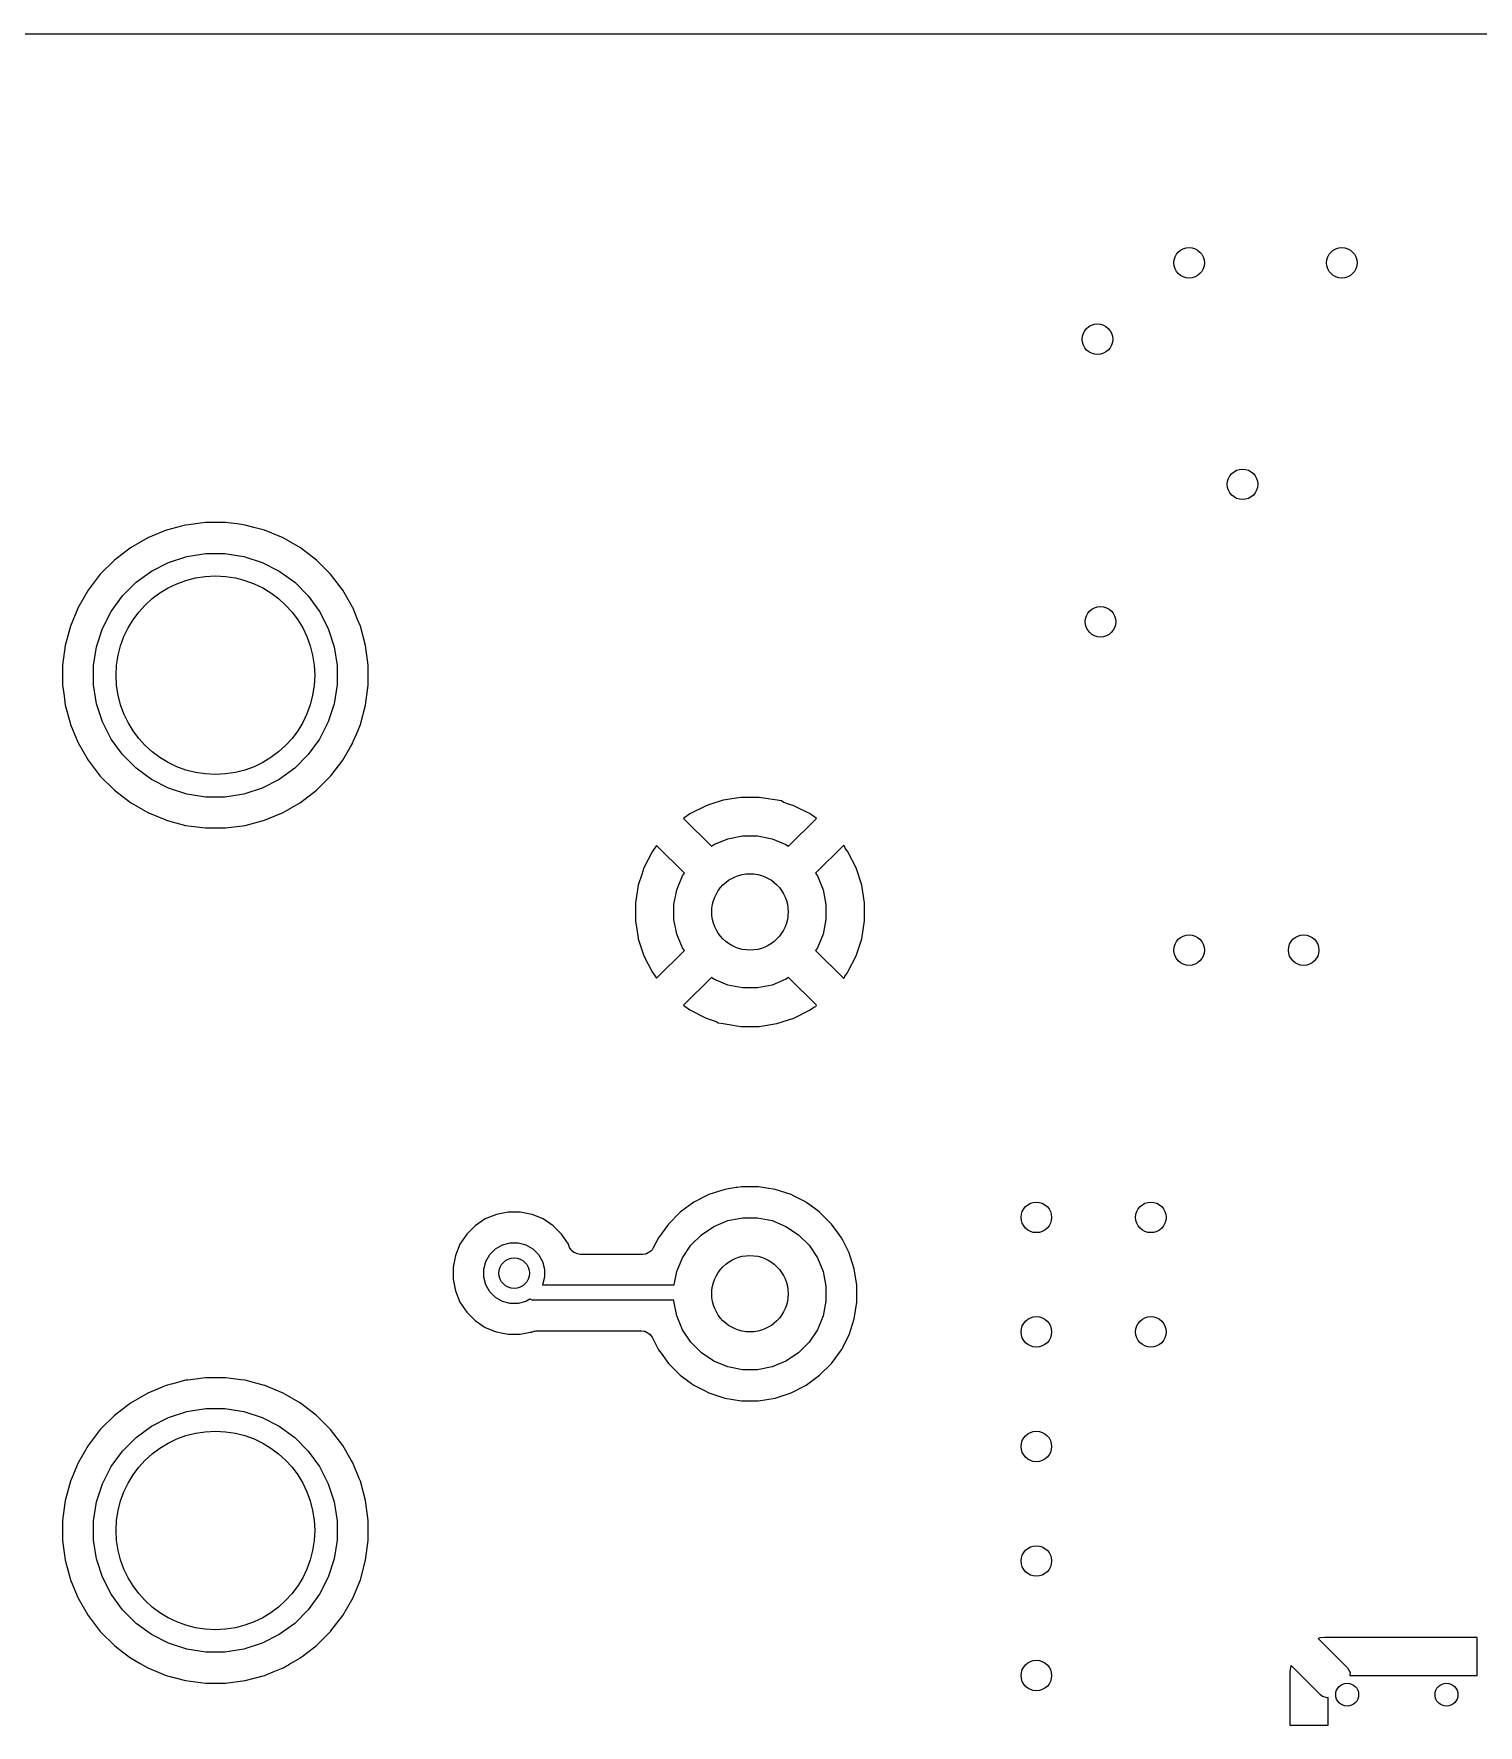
# Model space of a CAD drawing. Header units: inches. Extents: x 0.71 to 7.56, y -5.16 to -0.79.
# Drawn here: x 5.526 to 6.271, y -1.659 to -0.787 of the extents above; entities that cross this region are included whole.
import ezdxf

# ---------------------------------------------------------------- set-up
doc = ezdxf.new("R2010")
doc.units = ezdxf.units.IN
doc.header["$MEASUREMENT"] = 0
doc.layers.add('BLACK', color=250, linetype='CONTINUOUS')

msp = doc.modelspace()

# ---------------------------------------------------------------- linework, layer by layer
at = {"layer": 'BLACK', "linetype": 'CONTINUOUS'}
for p, q in [((5.12352, -0.78742), (7.36189, -0.78742)), ((5.59344, -1.0439), (5.58517, -1.04732)), ((5.59471, -1.04337), (5.59344, -1.0439)), ((5.59491, -1.04332), (5.59471, -1.04337)), ((5.59471, -1.04337), (5.59471, -1.04337)), ((5.60262, -1.04125), (5.59491, -1.04332)), ((5.59491, -1.04332), (5.59491, -1.04332)), ((5.60468, -1.0407), (5.60262, -1.04125)), ((5.60623, -1.04049), (5.60468, -1.0407)), ((5.61492, -1.03935), (5.60623, -1.04049)), ((5.62524, -1.03935), (5.61492, -1.03935)), ((5.63255, -1.04031), (5.62524, -1.03935)), ((5.63548, -1.0407), (5.63255, -1.04031)), ((5.63996, -1.0419), (5.63548, -1.0407)), ((5.64545, -1.04337), (5.63996, -1.0419)), ((5.64561, -1.04344), (5.64545, -1.04337)), ((5.64626, -1.0437), (5.64561, -1.04344)), ((5.65499, -1.04732), (5.64626, -1.0437)), ((5.57623, -1.05248), (5.56804, -1.05877)), ((5.58517, -1.04732), (5.57623, -1.05248)), ((5.58517, -1.04732), (5.58517, -1.04732)), ((5.66393, -1.05248), (5.65499, -1.04732)), ((5.65499, -1.04732), (5.65499, -1.04732)), ((5.67212, -1.05877), (5.66393, -1.05248)), ((5.56804, -1.05877), (5.56074, -1.06607)), ((5.56804, -1.05877), (5.56804, -1.05877)), ((5.58717, -1.0644), (5.59597, -1.05991)), ((5.59597, -1.05991), (5.60537, -1.05686)), ((5.60537, -1.05686), (5.61514, -1.05531)), ((5.61514, -1.05531), (5.62502, -1.05531)), ((5.62502, -1.05531), (5.63478, -1.05686)), ((5.63478, -1.05686), (5.64418, -1.05991)), ((5.64418, -1.05991), (5.65299, -1.0644)), ((5.67942, -1.06607), (5.67212, -1.05877)), ((5.67212, -1.05877), (5.67212, -1.05877)), ((5.56074, -1.06607), (5.55445, -1.07426)), ((5.56074, -1.06607), (5.56074, -1.06607)), ((5.57218, -1.0772), (5.57917, -1.07021)), ((5.57917, -1.07021), (5.58717, -1.0644)), ((5.65299, -1.0644), (5.66099, -1.07021)), ((5.66099, -1.07021), (5.66798, -1.0772)), ((5.68571, -1.07426), (5.67942, -1.06607)), ((5.67942, -1.06607), (5.67942, -1.06607)), ((5.67942, -1.06607), (5.67942, -1.06607)), ((5.55445, -1.07426), (5.54929, -1.0832)), ((5.56637, -1.0852), (5.57218, -1.0772)), ((5.66798, -1.0772), (5.67379, -1.0852)), ((5.69073, -1.08295), (5.68571, -1.07426)), ((5.54929, -1.0832), (5.54534, -1.09274)), ((5.54929, -1.0832), (5.54929, -1.0832)), ((5.56188, -1.094), (5.56637, -1.0852)), ((5.67379, -1.0852), (5.67828, -1.094)), ((5.69087, -1.0832), (5.69073, -1.08295)), ((5.69339, -1.0893), (5.69087, -1.0832)), ((5.69087, -1.0832), (5.69087, -1.0832)), ((5.69482, -1.09274), (5.69339, -1.0893)), ((5.54534, -1.09274), (5.54267, -1.10271)), ((5.55883, -1.1034), (5.56188, -1.094)), ((5.67828, -1.094), (5.68133, -1.1034)), ((5.69749, -1.10271), (5.69482, -1.09274)), ((5.54266, -1.10273), (5.54132, -1.11295)), ((5.54267, -1.10272), (5.54266, -1.10273)), ((5.54267, -1.10271), (5.54267, -1.10271)), ((5.54267, -1.10271), (5.54267, -1.10272)), ((5.55728, -1.11317), (5.55883, -1.1034)), ((5.68133, -1.1034), (5.68288, -1.11317)), ((5.69884, -1.11295), (5.69749, -1.10271)), ((5.54132, -1.11295), (5.54132, -1.12327)), ((5.55728, -1.12305), (5.55728, -1.11317)), ((5.68288, -1.11317), (5.68288, -1.12305)), ((5.69884, -1.12327), (5.69884, -1.11295)), ((5.54132, -1.12327), (5.54173, -1.12643)), ((5.55883, -1.13282), (5.55728, -1.12305)), ((5.68288, -1.12305), (5.68133, -1.13282)), ((5.69749, -1.13351), (5.69884, -1.12327)), ((5.54173, -1.12643), (5.54206, -1.12892)), ((5.54206, -1.12892), (5.54267, -1.13351)), ((5.54267, -1.13351), (5.54269, -1.13359)), ((5.54269, -1.13359), (5.54514, -1.14274)), ((5.56188, -1.14222), (5.55883, -1.13282)), ((5.68133, -1.13282), (5.67828, -1.14222)), ((5.69482, -1.14348), (5.69749, -1.13351)), ((5.56637, -1.15102), (5.56188, -1.14222)), ((5.67828, -1.14222), (5.67379, -1.15102)), ((5.54514, -1.14274), (5.54534, -1.14348)), ((5.54534, -1.14348), (5.54534, -1.14348)), ((5.54534, -1.14348), (5.54534, -1.14348)), ((5.54534, -1.14348), (5.54739, -1.14843)), ((5.54739, -1.14843), (5.54929, -1.15302)), ((5.57218, -1.15902), (5.56637, -1.15102)), ((5.67379, -1.15102), (5.66798, -1.15902)), ((5.69117, -1.15229), (5.69277, -1.14843)), ((5.69277, -1.14843), (5.69482, -1.14348)), ((5.54929, -1.15302), (5.54929, -1.15302)), ((5.54929, -1.15302), (5.55445, -1.16196)), ((5.57917, -1.16601), (5.57218, -1.15902)), ((5.66798, -1.15902), (5.66099, -1.16601)), ((5.68571, -1.16196), (5.68975, -1.15495)), ((5.68975, -1.15495), (5.69087, -1.15302)), ((5.69087, -1.15302), (5.69117, -1.15229)), ((5.69087, -1.15302), (5.69087, -1.15302)), ((5.69087, -1.15302), (5.69087, -1.15302)), ((5.55445, -1.16196), (5.56074, -1.17015)), ((5.58717, -1.17182), (5.57917, -1.16601)), ((5.66099, -1.16601), (5.65299, -1.17182)), ((5.67959, -1.16993), (5.68571, -1.16196)), ((5.56074, -1.17015), (5.56074, -1.17015)), ((5.56074, -1.17015), (5.56804, -1.17745)), ((5.59597, -1.17631), (5.58717, -1.17182)), ((5.60537, -1.17936), (5.59597, -1.17631)), ((5.64418, -1.17631), (5.63478, -1.17936)), ((5.65299, -1.17182), (5.64418, -1.17631)), ((5.67212, -1.17745), (5.67358, -1.17599)), ((5.67358, -1.17599), (5.67923, -1.17034)), ((5.67923, -1.17034), (5.67926, -1.17032)), ((5.67926, -1.17032), (5.6794, -1.17017)), ((5.6794, -1.17017), (5.67942, -1.17015)), ((5.67942, -1.17015), (5.67942, -1.17015)), ((5.67942, -1.17015), (5.67942, -1.17015)), ((5.67942, -1.17015), (5.67942, -1.17015)), ((5.67942, -1.17015), (5.67942, -1.17015)), ((5.67942, -1.17015), (5.67943, -1.17015)), ((5.67943, -1.17013), (5.67957, -1.16996)), ((5.67943, -1.17015), (5.67943, -1.17013)), ((5.67943, -1.17013), (5.67943, -1.17013)), ((5.67957, -1.16996), (5.67959, -1.16993)), ((5.56804, -1.17745), (5.56804, -1.17745)), ((5.56804, -1.17745), (5.56804, -1.17745)), ((5.56804, -1.17745), (5.57623, -1.18374)), ((5.57623, -1.18374), (5.58517, -1.1889)), ((5.61514, -1.18091), (5.60537, -1.17936)), ((5.62502, -1.18091), (5.61514, -1.18091)), ((5.63478, -1.17936), (5.62502, -1.18091)), ((5.65499, -1.1889), (5.66393, -1.18374)), ((5.66393, -1.18374), (5.67212, -1.17745)), ((5.67212, -1.17745), (5.67212, -1.17745)), ((5.67212, -1.17745), (5.67212, -1.17745)), ((5.873, -1.18543), (5.86472, -1.18965)), ((5.87542, -1.18464), (5.873, -1.18543)), ((5.88184, -1.18256), (5.87542, -1.18464)), ((5.89102, -1.1811), (5.88184, -1.18256)), ((5.88184, -1.18256), (5.88184, -1.18256)), ((5.90032, -1.1811), (5.89102, -1.1811)), ((5.89102, -1.1811), (5.89102, -1.1811)), ((5.912, -1.18295), (5.90032, -1.1811)), ((5.90032, -1.1811), (5.90032, -1.1811)), ((5.91316, -1.18375), (5.912, -1.18295)), ((5.91561, -1.18454), (5.91316, -1.18375)), ((5.91834, -1.18543), (5.91561, -1.18454)), ((5.92662, -1.18965), (5.91834, -1.18543)), ((5.58517, -1.1889), (5.58517, -1.1889)), ((5.58517, -1.1889), (5.58517, -1.1889)), ((5.58517, -1.1889), (5.58517, -1.1889)), ((5.58517, -1.1889), (5.59446, -1.19275)), ((5.59446, -1.19275), (5.59446, -1.19275)), ((5.59446, -1.19275), (5.59446, -1.19275)), ((5.59446, -1.19275), (5.59471, -1.19285)), ((5.59471, -1.19285), (5.59471, -1.19285)), ((5.59471, -1.19285), (5.59471, -1.19285)), ((5.59471, -1.19285), (5.60468, -1.19552)), ((5.63548, -1.19552), (5.64545, -1.19285)), ((5.64545, -1.19285), (5.65499, -1.1889)), ((5.86472, -1.18965), (5.86145, -1.19202)), ((5.86145, -1.19202), (5.86145, -1.19202)), ((5.86145, -1.19202), (5.87577, -1.20633)), ((5.91557, -1.20633), (5.92989, -1.19202)), ((5.92989, -1.19202), (5.92662, -1.18965)), ((5.92662, -1.18965), (5.92662, -1.18965)), ((5.92989, -1.19202), (5.92989, -1.19202)), ((5.92989, -1.19202), (5.92989, -1.19202)), ((5.60468, -1.19552), (5.61492, -1.19687)), ((5.61492, -1.19687), (5.61492, -1.19687)), ((5.61492, -1.19687), (5.62524, -1.19687)), ((5.62524, -1.19687), (5.63548, -1.19552)), ((5.62524, -1.19687), (5.62524, -1.19687)), ((5.87711, -1.20544), (5.88424, -1.20248)), ((5.88424, -1.20248), (5.89181, -1.20098)), ((5.89181, -1.20098), (5.89953, -1.20098)), ((5.89953, -1.20098), (5.9071, -1.20248)), ((5.9071, -1.20248), (5.91423, -1.20544)), ((5.84516, -1.20921), (5.84094, -1.21749)), ((5.84753, -1.20594), (5.84516, -1.20921)), ((5.86185, -1.22025), (5.84753, -1.20594)), ((5.84753, -1.20594), (5.84753, -1.20594)), ((5.87577, -1.20633), (5.87711, -1.20544)), ((5.91423, -1.20544), (5.91557, -1.20633)), ((5.94381, -1.20594), (5.92949, -1.22025)), ((5.94436, -1.20617), (5.94381, -1.20594)), ((5.94474, -1.20722), (5.94436, -1.20617)), ((5.94618, -1.20921), (5.94474, -1.20722)), ((5.9504, -1.21749), (5.94618, -1.20921)), ((5.83985, -1.22083), (5.83807, -1.22633)), ((5.84094, -1.21749), (5.83985, -1.22083)), ((5.84094, -1.21749), (5.84094, -1.21749)), ((5.84094, -1.21749), (5.84094, -1.21749)), ((5.86095, -1.2216), (5.86185, -1.22025)), ((5.92949, -1.22025), (5.93039, -1.2216)), ((5.95327, -1.22633), (5.9504, -1.21749)), ((5.83807, -1.22633), (5.83661, -1.23551)), ((5.85649, -1.2363), (5.85799, -1.22873)), ((5.85799, -1.22873), (5.86095, -1.2216)), ((5.93039, -1.2216), (5.93334, -1.22873)), ((5.93334, -1.22873), (5.93485, -1.2363)), ((5.95472, -1.23551), (5.95327, -1.22633)), ((5.83661, -1.23551), (5.83661, -1.24481)), ((5.85649, -1.24402), (5.85649, -1.2363)), ((5.93485, -1.2363), (5.93485, -1.24402)), ((5.95472, -1.24481), (5.95472, -1.23551)), ((5.83661, -1.24481), (5.83798, -1.25345)), ((5.85799, -1.25159), (5.85649, -1.24402)), ((5.93485, -1.24402), (5.93334, -1.25159)), ((5.95327, -1.25399), (5.95472, -1.24481)), ((5.83798, -1.25345), (5.83807, -1.25399)), ((5.83807, -1.25399), (5.84076, -1.26228)), ((5.86095, -1.25872), (5.85799, -1.25159)), ((5.93334, -1.25159), (5.93039, -1.25872)), ((5.9504, -1.26283), (5.95327, -1.25399)), ((5.84076, -1.26228), (5.84094, -1.26283)), ((5.84094, -1.26283), (5.84516, -1.27111)), ((5.84753, -1.27437), (5.86185, -1.26006)), ((5.86185, -1.26006), (5.86095, -1.25872)), ((5.93039, -1.25872), (5.92949, -1.26006)), ((5.92949, -1.26006), (5.94381, -1.27437)), ((5.94618, -1.27111), (5.9504, -1.26283)), ((5.84516, -1.27111), (5.84516, -1.27111)), ((5.84516, -1.27111), (5.8475, -1.27433)), ((5.94458, -1.27332), (5.94474, -1.27309)), ((5.94474, -1.27309), (5.94536, -1.27223)), ((5.94536, -1.27223), (5.94618, -1.27111)), ((5.94618, -1.27111), (5.94618, -1.27111)), ((5.8475, -1.27433), (5.84753, -1.27437)), ((5.84753, -1.27437), (5.84753, -1.27437)), ((5.87577, -1.27398), (5.86145, -1.28829)), ((5.87711, -1.27488), (5.87577, -1.27398)), ((5.88424, -1.27783), (5.87711, -1.27488)), ((5.89181, -1.27934), (5.88424, -1.27783)), ((5.89953, -1.27934), (5.89181, -1.27934)), ((5.9071, -1.27783), (5.89953, -1.27934)), ((5.91423, -1.27488), (5.9071, -1.27783)), ((5.91557, -1.27398), (5.91423, -1.27488)), ((5.92989, -1.28829), (5.91557, -1.27398)), ((5.94381, -1.27437), (5.94434, -1.27415)), ((5.94381, -1.27437), (5.94381, -1.27437)), ((5.94381, -1.27437), (5.94381, -1.27437)), ((5.94381, -1.27437), (5.94381, -1.27437)), ((5.94434, -1.27415), (5.94458, -1.27332)), ((5.86145, -1.28829), (5.86145, -1.28829)), ((5.86145, -1.28829), (5.86145, -1.28829)), ((5.86145, -1.28829), (5.86472, -1.29067)), ((5.92662, -1.29067), (5.9286, -1.28923)), ((5.9286, -1.28923), (5.92966, -1.28885)), ((5.92966, -1.28885), (5.92989, -1.28829)), ((5.86472, -1.29067), (5.873, -1.29489)), ((5.873, -1.29489), (5.87818, -1.29657)), ((5.87818, -1.29657), (5.87934, -1.29736)), ((5.87934, -1.29736), (5.88184, -1.29776)), ((5.88184, -1.29776), (5.88184, -1.29776)), ((5.88184, -1.29776), (5.88184, -1.29776)), ((5.88184, -1.29776), (5.89102, -1.29921)), ((5.89102, -1.29921), (5.90032, -1.29921)), ((5.90032, -1.29921), (5.9095, -1.29776)), ((5.90032, -1.29921), (5.90032, -1.29921)), ((5.9095, -1.29776), (5.91834, -1.29489)), ((5.91834, -1.29489), (5.92662, -1.29067)), ((5.92662, -1.29067), (5.92662, -1.29067)), ((5.8745, -1.38591), (5.86677, -1.38985)), ((5.88276, -1.38323), (5.8745, -1.38591)), ((5.8745, -1.38591), (5.8745, -1.38591)), ((5.8745, -1.38591), (5.8745, -1.38591)), ((5.88847, -1.38232), (5.88276, -1.38323)), ((5.88904, -1.38223), (5.88847, -1.38232)), ((5.89133, -1.38187), (5.88904, -1.38223)), ((5.90001, -1.38187), (5.89133, -1.38187)), ((5.89133, -1.38187), (5.89133, -1.38187)), ((5.90429, -1.38255), (5.90001, -1.38187)), ((5.90001, -1.38187), (5.90001, -1.38187)), ((5.90858, -1.38323), (5.90429, -1.38255)), ((5.91683, -1.38591), (5.90858, -1.38323)), ((5.90858, -1.38323), (5.90858, -1.38323)), ((5.91842, -1.38672), (5.91683, -1.38591)), ((5.91683, -1.38591), (5.91683, -1.38591)), ((5.91683, -1.38591), (5.91683, -1.38591)), ((5.771, -1.39489), (5.76491, -1.3961)), ((5.77721, -1.39489), (5.771, -1.39489)), ((5.771, -1.39489), (5.771, -1.39489)), ((5.771, -1.39489), (5.771, -1.39489)), ((5.78329, -1.3961), (5.77721, -1.39489)), ((5.77721, -1.39489), (5.77721, -1.39489)), ((5.77721, -1.39489), (5.77721, -1.39489)), ((5.85975, -1.39495), (5.85361, -1.40109)), ((5.86677, -1.38985), (5.85975, -1.39495)), ((5.85975, -1.39495), (5.85975, -1.39495)), ((5.92181, -1.38845), (5.91842, -1.38672)), ((5.92181, -1.38845), (5.92181, -1.38845)), ((5.92181, -1.38845), (5.92181, -1.38845)), ((5.92457, -1.38985), (5.92181, -1.38845)), ((5.92498, -1.39015), (5.92457, -1.38985)), ((5.92457, -1.38985), (5.92457, -1.38985)), ((5.92457, -1.38985), (5.92457, -1.38985)), ((5.93051, -1.39417), (5.92498, -1.39015)), ((5.92498, -1.39015), (5.92498, -1.39015)), ((5.93159, -1.39495), (5.93051, -1.39417)), ((5.93773, -1.40109), (5.93159, -1.39495)), ((5.93159, -1.39495), (5.93159, -1.39495)), ((5.93159, -1.39495), (5.93159, -1.39495)), ((5.93159, -1.39495), (5.93159, -1.39495)), ((5.75401, -1.40192), (5.74962, -1.40631)), ((5.75917, -1.39847), (5.75401, -1.40192)), ((5.75401, -1.40192), (5.75401, -1.40192)), ((5.75401, -1.40192), (5.75401, -1.40192)), ((5.76491, -1.3961), (5.75917, -1.39847)), ((5.75917, -1.39847), (5.75917, -1.39847)), ((5.75917, -1.39847), (5.75917, -1.39847)), ((5.76491, -1.3961), (5.76491, -1.3961)), ((5.7833, -1.3961), (5.78329, -1.3961)), ((5.78903, -1.39847), (5.7833, -1.3961)), ((5.79419, -1.40192), (5.78903, -1.39847)), ((5.78903, -1.39847), (5.78903, -1.39847)), ((5.78903, -1.39847), (5.78903, -1.39847)), ((5.78903, -1.39847), (5.78903, -1.39847)), ((5.78903, -1.39847), (5.78903, -1.39847)), ((5.79858, -1.40631), (5.79419, -1.40192)), ((5.79419, -1.40192), (5.79419, -1.40192)), ((5.79419, -1.40192), (5.79419, -1.40192)), ((5.85361, -1.40109), (5.84851, -1.40811)), ((5.85361, -1.40109), (5.85361, -1.40109)), ((5.87069, -1.40657), (5.87711, -1.40229)), ((5.87711, -1.40229), (5.88424, -1.39933)), ((5.88424, -1.39933), (5.89181, -1.39783)), ((5.89181, -1.39783), (5.89953, -1.39783)), ((5.89953, -1.39783), (5.9071, -1.39933)), ((5.9071, -1.39933), (5.91423, -1.40229)), ((5.91423, -1.40229), (5.92065, -1.40657)), ((5.94015, -1.40442), (5.93773, -1.40109)), ((5.93773, -1.40109), (5.93773, -1.40109)), ((5.93773, -1.40109), (5.93773, -1.40109)), ((5.74617, -1.41147), (5.7438, -1.41721)), ((5.74962, -1.40631), (5.74617, -1.41147)), ((5.74617, -1.41147), (5.74617, -1.41147)), ((5.74617, -1.41147), (5.74617, -1.41147)), ((5.74962, -1.40631), (5.74962, -1.40631)), ((5.74962, -1.40631), (5.74962, -1.40631)), ((5.76452, -1.41391), (5.76808, -1.41185)), ((5.76808, -1.41185), (5.77205, -1.41079)), ((5.77205, -1.41079), (5.77616, -1.41079)), ((5.77616, -1.41079), (5.78013, -1.41185)), ((5.78013, -1.41185), (5.78369, -1.41391)), ((5.80203, -1.41147), (5.79858, -1.40631)), ((5.79858, -1.40631), (5.79858, -1.40631)), ((5.79858, -1.40631), (5.79858, -1.40631)), ((5.80271, -1.4131), (5.80203, -1.41147)), ((5.80203, -1.41147), (5.80203, -1.41147)), ((5.84851, -1.40811), (5.84581, -1.41341)), ((5.86095, -1.41845), (5.86524, -1.41203)), ((5.86524, -1.41203), (5.87069, -1.40657)), ((5.92065, -1.40657), (5.9261, -1.41203)), ((5.9261, -1.41203), (5.93039, -1.41845)), ((5.94021, -1.40451), (5.94015, -1.40442)), ((5.94015, -1.40442), (5.94015, -1.40442)), ((5.94283, -1.40811), (5.94021, -1.40451)), ((5.94351, -1.40945), (5.94283, -1.40811)), ((5.94677, -1.41584), (5.94351, -1.40945)), ((5.7438, -1.41721), (5.74259, -1.4233)), ((5.7438, -1.41721), (5.7438, -1.41721)), ((5.75849, -1.42435), (5.75955, -1.42038)), ((5.75955, -1.42038), (5.76161, -1.41681)), ((5.76161, -1.41681), (5.76452, -1.41391)), ((5.78369, -1.41391), (5.7866, -1.41681)), ((5.7866, -1.41681), (5.78865, -1.42038)), ((5.78865, -1.42038), (5.78972, -1.42435)), ((5.80353, -1.41443), (5.80271, -1.4131)), ((5.80376, -1.4147), (5.80353, -1.41443)), ((5.80388, -1.41484), (5.80376, -1.4147)), ((5.80493, -1.41575), (5.80388, -1.41484)), ((5.8056, -1.41595), (5.80493, -1.41575)), ((5.80619, -1.41633), (5.8056, -1.41595)), ((5.80678, -1.4165), (5.80619, -1.41633)), ((5.80816, -1.4167), (5.80678, -1.4165)), ((5.8405, -1.4167), (5.80816, -1.4167)), ((5.84177, -1.41653), (5.8405, -1.4167)), ((5.84189, -1.4165), (5.84177, -1.41653)), ((5.84228, -1.41639), (5.84189, -1.4165)), ((5.84455, -1.41503), (5.84228, -1.41639)), ((5.84501, -1.41454), (5.84455, -1.41503)), ((5.84516, -1.41432), (5.84501, -1.41454)), ((5.84581, -1.41341), (5.84516, -1.41432)), ((5.85799, -1.42558), (5.86095, -1.41845)), ((5.93039, -1.41845), (5.93334, -1.42558)), ((5.94737, -1.41768), (5.94677, -1.41584)), ((5.94677, -1.41584), (5.94677, -1.41584)), ((5.94945, -1.4241), (5.94737, -1.41768)), ((5.74259, -1.4233), (5.74259, -1.4233)), ((5.74259, -1.4233), (5.74259, -1.42951)), ((5.74259, -1.42951), (5.74259, -1.42951)), ((5.74259, -1.42951), (5.74259, -1.42951)), ((5.74259, -1.42951), (5.7438, -1.43559)), ((5.75849, -1.42846), (5.75849, -1.42435)), ((5.75955, -1.43243), (5.75849, -1.42846)), ((5.78972, -1.42846), (5.78865, -1.43243)), ((5.78972, -1.42435), (5.78972, -1.42846)), ((5.85662, -1.43246), (5.85799, -1.42558)), ((5.93334, -1.42558), (5.93485, -1.43315)), ((5.95081, -1.43267), (5.94945, -1.4241)), ((5.7438, -1.43559), (5.7438, -1.43559)), ((5.7438, -1.43559), (5.74617, -1.44133)), ((5.76161, -1.43599), (5.75955, -1.43243)), ((5.76452, -1.4389), (5.76161, -1.43599)), ((5.78865, -1.43243), (5.78863, -1.43246)), ((5.78863, -1.43246), (5.85662, -1.43246)), ((5.93485, -1.43315), (5.93485, -1.44087)), ((5.95081, -1.44135), (5.95081, -1.43267)), ((5.74617, -1.44133), (5.74617, -1.44133)), ((5.74617, -1.44133), (5.74617, -1.44133)), ((5.74617, -1.44133), (5.74962, -1.44649)), ((5.74962, -1.44649), (5.74962, -1.44649)), ((5.74962, -1.44649), (5.74962, -1.44649)), ((5.74962, -1.44649), (5.75401, -1.45088)), ((5.76808, -1.44095), (5.76452, -1.4389)), ((5.77205, -1.44201), (5.76808, -1.44095)), ((5.77616, -1.44201), (5.77205, -1.44201)), ((5.78013, -1.44095), (5.77616, -1.44201)), ((5.78216, -1.43978), (5.78013, -1.44095)), ((5.78233, -1.43985), (5.78216, -1.43978)), ((5.78333, -1.44026), (5.78233, -1.43985)), ((5.7841, -1.44034), (5.78333, -1.44026)), ((5.85649, -1.44034), (5.7841, -1.44034)), ((5.85649, -1.44087), (5.85649, -1.44034)), ((5.85799, -1.44844), (5.85649, -1.44087)), ((5.93485, -1.44087), (5.93334, -1.44844)), ((5.94945, -1.44992), (5.95081, -1.44135)), ((5.75401, -1.45088), (5.75401, -1.45088)), ((5.75401, -1.45088), (5.75401, -1.45088)), ((5.75401, -1.45088), (5.75917, -1.45433)), ((5.75917, -1.45433), (5.75917, -1.45433)), ((5.75917, -1.45433), (5.7639, -1.45629)), ((5.78472, -1.4563), (5.78524, -1.4562)), ((5.78524, -1.4562), (5.7862, -1.45611)), ((5.7862, -1.45611), (5.83982, -1.45611)), ((5.83982, -1.45611), (5.8412, -1.4563)), ((5.86095, -1.45557), (5.85799, -1.44844)), ((5.86524, -1.46198), (5.86095, -1.45557)), ((5.93039, -1.45557), (5.9261, -1.46198)), ((5.93334, -1.44844), (5.93039, -1.45557)), ((5.94677, -1.45817), (5.94945, -1.44992)), ((5.7639, -1.45629), (5.76491, -1.45671)), ((5.76491, -1.45671), (5.76491, -1.45671)), ((5.76491, -1.45671), (5.76491, -1.45671)), ((5.76491, -1.45671), (5.76821, -1.45736)), ((5.76821, -1.45736), (5.771, -1.45792)), ((5.771, -1.45792), (5.771, -1.45792)), ((5.771, -1.45792), (5.771, -1.45792)), ((5.771, -1.45792), (5.77721, -1.45792)), ((5.77721, -1.45792), (5.78241, -1.45688)), ((5.77721, -1.45792), (5.77721, -1.45792)), ((5.78241, -1.45688), (5.78312, -1.45674)), ((5.78312, -1.45674), (5.78327, -1.45672)), ((5.78327, -1.45672), (5.78344, -1.45668)), ((5.78344, -1.45668), (5.78359, -1.45665)), ((5.78359, -1.45665), (5.78436, -1.45638)), ((5.78436, -1.45638), (5.78472, -1.4563)), ((5.8412, -1.4563), (5.84144, -1.45638)), ((5.84144, -1.45638), (5.84184, -1.45649)), ((5.84184, -1.45649), (5.84409, -1.4579)), ((5.84409, -1.4579), (5.8441, -1.45792)), ((5.8441, -1.45792), (5.84444, -1.45829)), ((5.84444, -1.45829), (5.84517, -1.45935)), ((5.84517, -1.45935), (5.84851, -1.46591)), ((5.87069, -1.46744), (5.86524, -1.46198)), ((5.9261, -1.46198), (5.92065, -1.46744)), ((5.94283, -1.46591), (5.94677, -1.45817)), ((5.84851, -1.46591), (5.84851, -1.46591)), ((5.84851, -1.46591), (5.84982, -1.46771)), ((5.84982, -1.46771), (5.85361, -1.47293)), ((5.85361, -1.47293), (5.85361, -1.47293)), ((5.85361, -1.47293), (5.85361, -1.47293)), ((5.85361, -1.47293), (5.85975, -1.47906)), ((5.87711, -1.47173), (5.87069, -1.46744)), ((5.88424, -1.47468), (5.87711, -1.47173)), ((5.91423, -1.47173), (5.9071, -1.47468)), ((5.92065, -1.46744), (5.91423, -1.47173)), ((5.93159, -1.47906), (5.93773, -1.47293)), ((5.93773, -1.47293), (5.94283, -1.46591)), ((5.60468, -1.48164), (5.59814, -1.48339)), ((5.60585, -1.48149), (5.60468, -1.48164)), ((5.61492, -1.4803), (5.60585, -1.48149)), ((5.62524, -1.4803), (5.61492, -1.4803)), ((5.61492, -1.4803), (5.61492, -1.4803)), ((5.6332, -1.48134), (5.62524, -1.4803)), ((5.62524, -1.4803), (5.62524, -1.4803)), ((5.62524, -1.4803), (5.62524, -1.4803)), ((5.63548, -1.48164), (5.6332, -1.48134)), ((5.63779, -1.48226), (5.63548, -1.48164)), ((5.64545, -1.48432), (5.63779, -1.48226)), ((5.85975, -1.47906), (5.85975, -1.47906)), ((5.85975, -1.47906), (5.85975, -1.47907)), ((5.85975, -1.47907), (5.86547, -1.48322)), ((5.89181, -1.47619), (5.88424, -1.47468)), ((5.89953, -1.47619), (5.89181, -1.47619)), ((5.9071, -1.47468), (5.89953, -1.47619)), ((5.92457, -1.48417), (5.93159, -1.47906)), ((5.58517, -1.48827), (5.57623, -1.49343)), ((5.59471, -1.48432), (5.58517, -1.48827)), ((5.58517, -1.48827), (5.58517, -1.48827)), ((5.59735, -1.48361), (5.59471, -1.48432)), ((5.59814, -1.48339), (5.59735, -1.48361)), ((5.64561, -1.48438), (5.64545, -1.48432)), ((5.65499, -1.48827), (5.64561, -1.48438)), ((5.64561, -1.48438), (5.64561, -1.48438)), ((5.66393, -1.49343), (5.65499, -1.48827)), ((5.65499, -1.48827), (5.65499, -1.48827)), ((5.86547, -1.48322), (5.86547, -1.48322)), ((5.86547, -1.48322), (5.86571, -1.48339)), ((5.86571, -1.48339), (5.86677, -1.48417)), ((5.86677, -1.48417), (5.87183, -1.48674)), ((5.87183, -1.48674), (5.8745, -1.48811)), ((5.8745, -1.48811), (5.8745, -1.48811)), ((5.8745, -1.48811), (5.87451, -1.48811)), ((5.87451, -1.48811), (5.87451, -1.48811)), ((5.87451, -1.48811), (5.87863, -1.48945)), ((5.87863, -1.48945), (5.88276, -1.49079)), ((5.88276, -1.49079), (5.89133, -1.49215)), ((5.90001, -1.49215), (5.90858, -1.49079)), ((5.90858, -1.49079), (5.91683, -1.48811)), ((5.91683, -1.48811), (5.92457, -1.48417)), ((5.56804, -1.49971), (5.56074, -1.50701)), ((5.57623, -1.49343), (5.56804, -1.49971)), ((5.56804, -1.49971), (5.56804, -1.49971)), ((5.59597, -1.50086), (5.60537, -1.4978)), ((5.60537, -1.4978), (5.61514, -1.49626)), ((5.61514, -1.49626), (5.62502, -1.49626)), ((5.62502, -1.49626), (5.63478, -1.4978)), ((5.63478, -1.4978), (5.64418, -1.50086)), ((5.67212, -1.49971), (5.66393, -1.49343)), ((5.67942, -1.50701), (5.67212, -1.49971)), ((5.67212, -1.49971), (5.67212, -1.49971)), ((5.89133, -1.49215), (5.89133, -1.49215)), ((5.89133, -1.49215), (5.90001, -1.49215)), ((5.90001, -1.49215), (5.90001, -1.49215)), ((5.56074, -1.50701), (5.55445, -1.5152)), ((5.56074, -1.50701), (5.56074, -1.50701)), ((5.57917, -1.51116), (5.58717, -1.50535)), ((5.58717, -1.50535), (5.59597, -1.50086)), ((5.64418, -1.50086), (5.65299, -1.50535)), ((5.65299, -1.50535), (5.66099, -1.51116)), ((5.68571, -1.5152), (5.67942, -1.50701)), ((5.67942, -1.50701), (5.67942, -1.50701)), ((5.67942, -1.50701), (5.67942, -1.50701)), ((5.55445, -1.5152), (5.54929, -1.52414)), ((5.57218, -1.51814), (5.57917, -1.51116)), ((5.66099, -1.51116), (5.66798, -1.51814)), ((5.69009, -1.5228), (5.68571, -1.5152)), ((5.54929, -1.52415), (5.54534, -1.53368)), ((5.54929, -1.52414), (5.54929, -1.52415)), ((5.56637, -1.52614), (5.57218, -1.51814)), ((5.66798, -1.51814), (5.67379, -1.52614)), ((5.69087, -1.52415), (5.69009, -1.5228)), ((5.69427, -1.53235), (5.69087, -1.52415)), ((5.69087, -1.52415), (5.69087, -1.52415)), ((5.54534, -1.53368), (5.54381, -1.53939)), ((5.56188, -1.53495), (5.56637, -1.52614)), ((5.67379, -1.52614), (5.67828, -1.53495)), ((5.69482, -1.53368), (5.69427, -1.53235)), ((5.69749, -1.54366), (5.69482, -1.53368)), ((5.54381, -1.53939), (5.54267, -1.54366)), ((5.55883, -1.54435), (5.56188, -1.53495)), ((5.67828, -1.53495), (5.68133, -1.54435)), ((5.54267, -1.54366), (5.54132, -1.55389)), ((5.55728, -1.55411), (5.55883, -1.54435)), ((5.68133, -1.54435), (5.68288, -1.55411)), ((5.69884, -1.55389), (5.69749, -1.54366)), ((5.54132, -1.55389), (5.54132, -1.56422)), ((5.55728, -1.564), (5.55728, -1.55411)), ((5.68288, -1.55411), (5.68288, -1.564)), ((5.69884, -1.56422), (5.69884, -1.55389)), ((5.54132, -1.56422), (5.54216, -1.57063)), ((5.55883, -1.57376), (5.55728, -1.564)), ((5.68288, -1.564), (5.68133, -1.57376)), ((5.69749, -1.57445), (5.69884, -1.56422)), ((5.54216, -1.57063), (5.54267, -1.57445)), ((5.54267, -1.57445), (5.54364, -1.57809)), ((5.54364, -1.57809), (5.54516, -1.58378)), ((5.56188, -1.58316), (5.55883, -1.57376)), ((5.68133, -1.57376), (5.67828, -1.58316)), ((5.69482, -1.58443), (5.69749, -1.57445)), ((5.54516, -1.58378), (5.54534, -1.58443)), ((5.54534, -1.58443), (5.54534, -1.58443)), ((5.54534, -1.58443), (5.54534, -1.58443)), ((5.54534, -1.58443), (5.54534, -1.58443)), ((5.54534, -1.58443), (5.54662, -1.58752)), ((5.56637, -1.59197), (5.56188, -1.58316)), ((5.67828, -1.58316), (5.67379, -1.59197)), ((5.69087, -1.59396), (5.69482, -1.58443)), ((5.54662, -1.58752), (5.54929, -1.59396)), ((5.54929, -1.59396), (5.54929, -1.59397)), ((5.54929, -1.59397), (5.55445, -1.60291)), ((5.57218, -1.59997), (5.56637, -1.59197)), ((5.67379, -1.59197), (5.66798, -1.59997)), ((5.68571, -1.60291), (5.69087, -1.59396)), ((5.55445, -1.60291), (5.56074, -1.6111)), ((5.57917, -1.60695), (5.57218, -1.59997)), ((5.66798, -1.59997), (5.66099, -1.60695)), ((5.67959, -1.61088), (5.68571, -1.60291)), ((5.56074, -1.6111), (5.56074, -1.6111)), ((5.56074, -1.6111), (5.56804, -1.6184)), ((5.58717, -1.61276), (5.57917, -1.60695)), ((5.59597, -1.61725), (5.58717, -1.61276)), ((5.65299, -1.61276), (5.64418, -1.61725)), ((5.66099, -1.60695), (5.65299, -1.61276)), ((5.67574, -1.61477), (5.67923, -1.61129)), ((5.67923, -1.61129), (5.67926, -1.61126)), ((5.67926, -1.61126), (5.6794, -1.61112)), ((5.6794, -1.61112), (5.67942, -1.6111)), ((5.67942, -1.6111), (5.67943, -1.61109)), ((5.67942, -1.6111), (5.67942, -1.6111)), ((5.67942, -1.6111), (5.67942, -1.6111)), ((5.67942, -1.6111), (5.67942, -1.6111)), ((5.67942, -1.6111), (5.67942, -1.6111)), ((5.67943, -1.61108), (5.67957, -1.61091)), ((5.67943, -1.61109), (5.67943, -1.61108)), ((5.67943, -1.61108), (5.67943, -1.61108)), ((5.67957, -1.61091), (5.67959, -1.61088)), ((5.56804, -1.6184), (5.56804, -1.6184)), ((5.56804, -1.6184), (5.56804, -1.6184)), ((5.56804, -1.6184), (5.56804, -1.6184)), ((5.56804, -1.6184), (5.56994, -1.61986)), ((5.56994, -1.61986), (5.57289, -1.62212)), ((5.60537, -1.62031), (5.59597, -1.61725)), ((5.61514, -1.62185), (5.60537, -1.62031)), ((5.62502, -1.62185), (5.61514, -1.62185)), ((5.63478, -1.62031), (5.62502, -1.62185)), ((5.64418, -1.61725), (5.63478, -1.62031)), ((5.66474, -1.62406), (5.66839, -1.62126)), ((5.66839, -1.62126), (5.67212, -1.6184)), ((5.67212, -1.6184), (5.67574, -1.61477)), ((5.67212, -1.6184), (5.67212, -1.6184)), ((5.67212, -1.6184), (5.67212, -1.6184)), ((6.18947, -1.61443), (6.18854, -1.61477)), ((6.18854, -1.61477), (6.18854, -1.61477)), ((6.18854, -1.61477), (6.2037, -1.62994)), ((6.19182, -1.61417), (6.18947, -1.61443)), ((6.18947, -1.61443), (6.18947, -1.61443)), ((6.18947, -1.61443), (6.18947, -1.61443)), ((6.18947, -1.61443), (6.18947, -1.61443)), ((6.18947, -1.61443), (6.18947, -1.61443)), ((6.27047, -1.61417), (6.19182, -1.61417)), ((6.27047, -1.63386), (6.27047, -1.61417)), ((5.57289, -1.62212), (5.57623, -1.62468)), ((5.57623, -1.62468), (5.57623, -1.62468)), ((5.57623, -1.62468), (5.57623, -1.62468)), ((5.57623, -1.62468), (5.58131, -1.62762)), ((5.58131, -1.62762), (5.58517, -1.62984)), ((5.58517, -1.62984), (5.58517, -1.62984)), ((5.58517, -1.62984), (5.58517, -1.62984)), ((5.58517, -1.62984), (5.58517, -1.62984)), ((5.58517, -1.62984), (5.59471, -1.6338)), ((5.64985, -1.63197), (5.65499, -1.62984)), ((5.65499, -1.62984), (5.65829, -1.62794)), ((5.65499, -1.62984), (5.65499, -1.62984)), ((5.65499, -1.62984), (5.65499, -1.62984)), ((5.65829, -1.62794), (5.65847, -1.62784)), ((5.65829, -1.62794), (5.65829, -1.62794)), ((5.65847, -1.62784), (5.65875, -1.62767)), ((5.65875, -1.62767), (5.65885, -1.62762)), ((5.65885, -1.62762), (5.66393, -1.62468)), ((5.66393, -1.62468), (5.66433, -1.62437)), ((5.66433, -1.62437), (5.66474, -1.62406)), ((6.17427, -1.62963), (6.17402, -1.63197)), ((6.17462, -1.62869), (6.17427, -1.62963)), ((6.17427, -1.62963), (6.17427, -1.62963)), ((6.18978, -1.64386), (6.17462, -1.62869)), ((6.17462, -1.62869), (6.17462, -1.62869)), ((6.2037, -1.62994), (6.20502, -1.63235)), ((5.59471, -1.6338), (5.59471, -1.6338)), ((5.59471, -1.6338), (5.60468, -1.63647)), ((5.60468, -1.63647), (5.61492, -1.63781)), ((5.61492, -1.63781), (5.61492, -1.63781)), ((5.61492, -1.63781), (5.62524, -1.63781)), ((5.62524, -1.63781), (5.63548, -1.63647)), ((5.62524, -1.63781), (5.62524, -1.63781)), ((5.63548, -1.63647), (5.64545, -1.6338)), ((5.64545, -1.6338), (5.64985, -1.63197)), ((6.17402, -1.63197), (6.17402, -1.63197)), ((6.17402, -1.63197), (6.17402, -1.65945)), ((6.20502, -1.63235), (6.20491, -1.63386)), ((6.20491, -1.63386), (6.27047, -1.63386)), ((6.19074, -1.6446), (6.18978, -1.64386)), ((6.19341, -1.64528), (6.19074, -1.6446)), ((6.1937, -1.64519), (6.19341, -1.64528)), ((6.1937, -1.65945), (6.1937, -1.64519)), ((6.17402, -1.65945), (6.1937, -1.65945))]:
    msp.add_line(p, q, dxfattribs=at)
at = {"layer": 'BLACK'}
for centre, radius in [((6.12205, -0.90551), 0.00787), ((6.20079, -0.90551), 0.00787), ((6.0748, -0.94488), 0.00787), ((6.14961, -1.01969), 0.00787), ((5.62008, -1.11811), 0.05118), ((6.07638, -1.09055), 0.00787), ((5.89567, -1.24016), 0.01969), ((6.12205, -1.25984), 0.00787), ((6.1811, -1.25984), 0.00787), ((6.04331, -1.39764), 0.00787), ((6.10236, -1.39764), 0.00787), ((5.7741, -1.4264), 0.00787), ((5.89567, -1.43701), 0.01969), ((6.04331, -1.45669), 0.00787), ((6.10236, -1.45669), 0.00787), ((5.62008, -1.55906), 0.05118), ((6.04331, -1.51575), 0.00787), ((6.04331, -1.5748), 0.00787), ((6.04331, -1.63386), 0.00787), ((6.20354, -1.6437), 0.00591), ((6.25472, -1.6437), 0.00591)]:
    msp.add_circle(centre, radius, dxfattribs=at)
at = {"layer": 'WHITE'}
for centre, radius in [((6.12205, -0.90551), 0.00787), ((6.20079, -0.90551), 0.00787), ((6.0748, -0.94488), 0.00787), ((6.14961, -1.01969), 0.00787), ((5.62008, -1.11811), 0.05118), ((6.07638, -1.09055), 0.00787), ((5.89567, -1.24016), 0.01969), ((6.12205, -1.25984), 0.00787), ((6.1811, -1.25984), 0.00787), ((6.04331, -1.39764), 0.00787), ((6.10236, -1.39764), 0.00787), ((5.7741, -1.4264), 0.00787), ((5.89567, -1.43701), 0.01969), ((6.04331, -1.45669), 0.00787), ((6.10236, -1.45669), 0.00787), ((5.62008, -1.55906), 0.05118), ((6.04331, -1.51575), 0.00787), ((6.04331, -1.5748), 0.00787), ((6.04331, -1.63386), 0.00787), ((6.20354, -1.6437), 0.00591), ((6.25472, -1.6437), 0.00591)]:
    msp.add_circle(centre, radius, dxfattribs=at)

doc.saveas('drawing.dxf')
